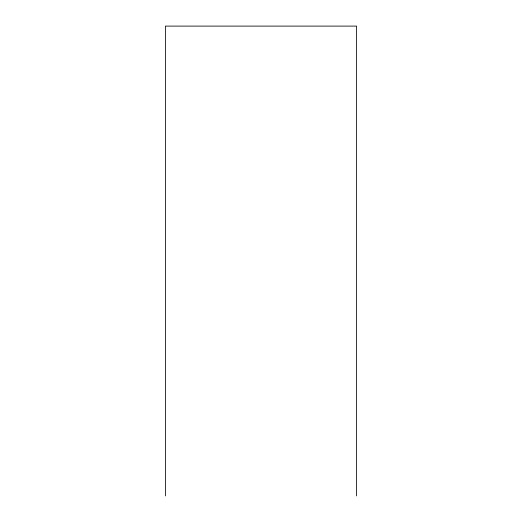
<?xml version="1.0" encoding="UTF-8"?>
<svg xmlns="http://www.w3.org/2000/svg" width="522" height="522" viewBox="0 0 522 522"><rect width="100%" height="100%" fill="white"/><g stroke="black" fill="none" stroke-linecap="round" stroke-linejoin="round"><path stroke-width="0.78" d="M356.611 495.9L356.611 26.1L165.389 26.1L165.389 495.9"/></g></svg>
